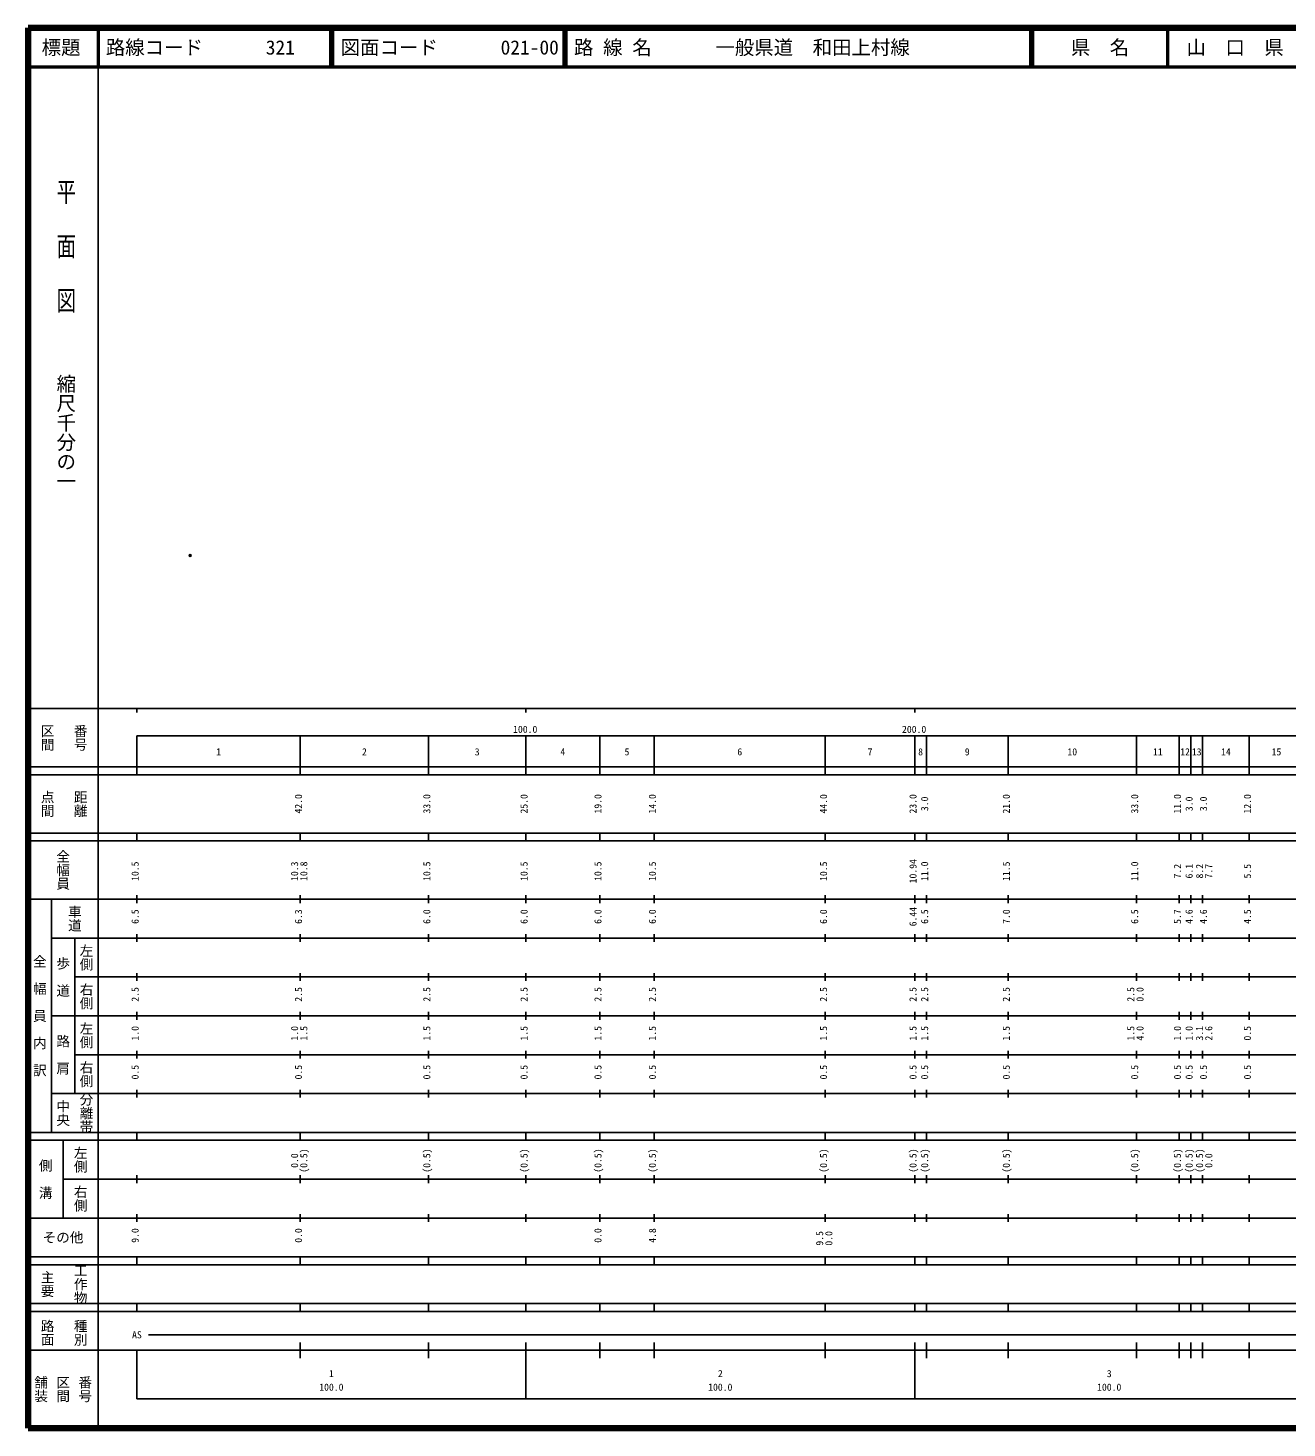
# Model space of a CAD drawing. Units: millimetres on the paper. Extents: x 40 to 680, y 20 to 380.
# Drawn here: x 40 to 363.7, y 20 to 380 of the extents above; entities that cross this region are included whole.
import ezdxf
from ezdxf.enums import TextEntityAlignment as Align

# ---------------------------------------------------------------- set-up
doc = ezdxf.new("R2010")
doc.units = ezdxf.units.MM
doc.header["$PDMODE"] = 32
doc.header["$PDSIZE"] = 0.5
doc.layers.add('M-OTRS', color=6, linetype='Continuous')
doc.layers.add('M-TTL-TXT', color=7, linetype='Continuous')
for name, color, linetype, lineweight in [('M-TTL', 2, 'Continuous', 140), ('M-TTL-BAND', 7, 'Continuous', 25), ('M-TTL-LINE', 7, 'Continuous', 50)]:
    doc.layers.add(name, color=color, linetype=linetype, lineweight=lineweight)
doc.styles.add('@ＭＳ ゴシック', font='')
doc.styles.add('ＭＳ ゴシック', font='')
doc.styles.get('@ＭＳ ゴシック').set_extended_font_data('@MS Gothic')
doc.styles.get('ＭＳ ゴシック').set_extended_font_data('MS Gothic')

msp = doc.modelspace()

# ---------------------------------------------------------------- linework, layer by layer
at = {"layer": 'M-OTRS'}
msp.add_point((81.694, 244.352), dxfattribs=at)
at = {"layer": 'M-TTL'}
for p, q in [((40, 380), (40, 20)), ((680, 380), (40, 380)), ((40, 20), (680, 20))]:
    msp.add_line(p, q, dxfattribs=at)
at = {"layer": 'M-TTL-BAND'}
for p, q in [((58, 370), (58, 20)), ((40, 205), (579, 205)), ((68, 205), (68, 204)), ((168, 205), (168, 204)), ((268, 205), (268, 204)), ((68, 198), (579, 198)), ((68, 198), (68, 188)), ((110, 188), (110, 198)), ((143, 188), (143, 198)), ((168, 188), (168, 198)), ((187, 188), (187, 198)), ((201, 188), (201, 198)), ((245, 188), (245, 198)), ((268, 188), (268, 198)), ((271, 188), (271, 198)), ((292, 188), (292, 198)), ((325, 188), (325, 198)), ((336, 188), (336, 198)), ((339, 188), (339, 198)), ((342, 188), (342, 198)), ((354, 188), (354, 198)), ((40, 190), (579, 190)), ((40, 188), (579, 188)), ((40, 173), (579, 173)), ((68, 171), (68, 173)), ((110, 171), (110, 173)), ((143, 171), (143, 173)), ((168, 171), (168, 173)), ((187, 171), (187, 173)), ((201, 171), (201, 173)), ((245, 171), (245, 173)), ((268, 171), (268, 173)), ((271, 171), (271, 173)), ((292, 171), (292, 173)), ((325, 171), (325, 173)), ((336, 171), (336, 173)), ((339, 171), (339, 173)), ((342, 171), (342, 173)), ((354, 171), (354, 173)), ((40, 171), (579, 171)), ((40, 156), (579, 156)), ((46, 96), (46, 156)), ((68, 155), (68, 157)), ((110, 155), (110, 157)), ((143, 155), (143, 157)), ((168, 155), (168, 157)), ((187, 155), (187, 157)), ((201, 155), (201, 157)), ((245, 155), (245, 157)), ((268, 155), (268, 157)), ((271, 155), (271, 157)), ((292, 155), (292, 157)), ((325, 155), (325, 157)), ((336, 155), (336, 157)), ((339, 155), (339, 157)), ((342, 155), (342, 157)), ((354, 155), (354, 157)), ((46, 146), (579, 146)), ((52, 146), (52, 106)), ((68, 145), (68, 147)), ((110, 145), (110, 147)), ((143, 145), (143, 147)), ((168, 145), (168, 147)), ((187, 145), (187, 147)), ((201, 145), (201, 147)), ((245, 145), (245, 147)), ((268, 145), (268, 147)), ((271, 145), (271, 147)), ((292, 145), (292, 147)), ((325, 145), (325, 147)), ((336, 145), (336, 147)), ((339, 145), (339, 147)), ((342, 145), (342, 147)), ((354, 145), (354, 147)), ((68, 135), (68, 137)), ((110, 135), (110, 137)), ((143, 135), (143, 137)), ((168, 135), (168, 137)), ((187, 135), (187, 137)), ((201, 135), (201, 137)), ((245, 135), (245, 137)), ((268, 135), (268, 137)), ((271, 135), (271, 137)), ((292, 135), (292, 137)), ((325, 135), (325, 137)), ((336, 135), (336, 137)), ((339, 135), (339, 137)), ((342, 135), (342, 137)), ((354, 135), (354, 137)), ((52, 136), (579, 136)), ((46, 126), (579, 126)), ((68, 125), (68, 127)), ((110, 125), (110, 127)), ((143, 125), (143, 127)), ((168, 125), (168, 127)), ((187, 125), (187, 127)), ((201, 125), (201, 127)), ((245, 125), (245, 127)), ((268, 125), (268, 127)), ((271, 125), (271, 127)), ((292, 125), (292, 127)), ((325, 125), (325, 127)), ((336, 125), (336, 127)), ((339, 125), (339, 127)), ((342, 125), (342, 127)), ((354, 125), (354, 127)), ((52, 116), (579, 116)), ((68, 115), (68, 117)), ((110, 115), (110, 117)), ((143, 115), (143, 117)), ((168, 115), (168, 117)), ((187, 115), (187, 117)), ((201, 115), (201, 117)), ((245, 115), (245, 117)), ((268, 115), (268, 117)), ((271, 115), (271, 117)), ((292, 115), (292, 117)), ((325, 115), (325, 117)), ((336, 115), (336, 117)), ((339, 115), (339, 117)), ((342, 115), (342, 117)), ((354, 115), (354, 117)), ((46, 106), (579, 106)), ((68, 105), (68, 107)), ((110, 105), (110, 107)), ((143, 105), (143, 107)), ((168, 105), (168, 107)), ((187, 105), (187, 107)), ((201, 105), (201, 107)), ((245, 105), (245, 107)), ((268, 105), (268, 107)), ((271, 105), (271, 107)), ((292, 105), (292, 107)), ((325, 105), (325, 107)), ((336, 105), (336, 107)), ((339, 105), (339, 107)), ((342, 105), (342, 107)), ((354, 105), (354, 107)), ((40, 96), (579, 96)), ((40, 94), (579, 94)), ((49, 94), (49, 74)), ((68, 94), (68, 96)), ((110, 94), (110, 96)), ((143, 94), (143, 96)), ((168, 94), (168, 96)), ((187, 94), (187, 96)), ((201, 94), (201, 96)), ((245, 94), (245, 96)), ((268, 94), (268, 96)), ((271, 94), (271, 96)), ((292, 94), (292, 96)), ((325, 94), (325, 96)), ((336, 94), (336, 96)), ((339, 94), (339, 96)), ((342, 94), (342, 96)), ((354, 94), (354, 96)), ((49, 84), (579, 84)), ((68, 83), (68, 85)), ((110, 83), (110, 85)), ((143, 83), (143, 85)), ((168, 83), (168, 85)), ((187, 83), (187, 85)), ((201, 83), (201, 85)), ((245, 83), (245, 85)), ((268, 83), (268, 85)), ((271, 83), (271, 85)), ((292, 83), (292, 85)), ((325, 83), (325, 85)), ((336, 83), (336, 85)), ((339, 83), (339, 85)), ((342, 83), (342, 85)), ((354, 83), (354, 85)), ((40, 74), (579, 74)), ((68, 73), (68, 75)), ((110, 73), (110, 75)), ((143, 73), (143, 75)), ((168, 73), (168, 75)), ((187, 73), (187, 75)), ((201, 73), (201, 75)), ((245, 73), (245, 75)), ((268, 73), (268, 75)), ((271, 73), (271, 75)), ((292, 73), (292, 75)), ((325, 73), (325, 75)), ((336, 73), (336, 75)), ((339, 73), (339, 75)), ((342, 73), (342, 75)), ((354, 73), (354, 75)), ((40, 64), (579, 64)), ((40, 62), (579, 62)), ((68, 62), (68, 64)), ((110, 62), (110, 64)), ((143, 62), (143, 64)), ((168, 62), (168, 64)), ((187, 62), (187, 64)), ((201, 62), (201, 64)), ((245, 62), (245, 64)), ((268, 62), (268, 64)), ((271, 62), (271, 64)), ((292, 62), (292, 64)), ((325, 62), (325, 64)), ((336, 62), (336, 64)), ((339, 62), (339, 64)), ((342, 62), (342, 64)), ((354, 62), (354, 64)), ((40, 52), (579, 52)), ((68, 50), (68, 52)), ((110, 50), (110, 52)), ((143, 50), (143, 52)), ((168, 50), (168, 52)), ((187, 50), (187, 52)), ((201, 50), (201, 52)), ((245, 50), (245, 52)), ((268, 50), (268, 52)), ((271, 50), (271, 52)), ((292, 50), (292, 52)), ((325, 50), (325, 52)), ((336, 50), (336, 52)), ((339, 50), (339, 52)), ((342, 50), (342, 52)), ((354, 50), (354, 52)), ((40, 50), (579, 50)), ((71, 44), (505, 44)), ((40, 40), (579, 40)), ((68, 40), (68, 27.5)), ((110, 38), (110, 42)), ((143, 38), (143, 42)), ((168, 27.5), (168, 42)), ((187, 38), (187, 42)), ((201, 38), (201, 42)), ((245, 38), (245, 42)), ((268, 27.5), (268, 42)), ((271, 38), (271, 42)), ((292, 38), (292, 42)), ((325, 38), (325, 42)), ((336, 38), (336, 42)), ((339, 38), (339, 42)), ((342, 38), (342, 42)), ((354, 38), (354, 42)), ((68, 27.5), (579, 27.5))]:
    msp.add_line(p, q, dxfattribs=at)
at = {"layer": 'M-TTL-LINE'}
for p, q in [((58, 380), (58, 370)), ((117.75, 380), (117.75, 370)), ((118.25, 380), (118.25, 370)), ((177.75, 380), (177.75, 370)), ((178.25, 380), (178.25, 370)), ((297.75, 380), (297.75, 370)), ((298.25, 380), (298.25, 370)), ((333, 380), (333, 370)), ((40, 370), (680, 370))]:
    msp.add_line(p, q, dxfattribs=at)

# ---------------------------------------------------------------- texts
at = {"layer": 'M-TTL-BAND', "style": '@ＭＳ ゴシック', "width": 1.4}
msp.add_text('平  面  図', height=3.666, rotation=270, dxfattribs=at).set_placement((49.777, 306.475), align=Align.MIDDLE_RIGHT)
at = {"layer": 'M-TTL-BAND', "style": '@ＭＳ ゴシック'}
msp.add_text('縮尺千分の一', height=3.666, rotation=270, dxfattribs=at).set_placement((49.777, 261.03), align=Align.MIDDLE_RIGHT)
for s, p in [('区間', (45, 197.5)), ('番号', (53.5, 197.5)), ('点間', (45, 180.5)), ('距離', (53.5, 180.5)), ('全幅員', (49, 163.5)), ('車道', (52, 151)), ('左側', (55, 141)), ('全\u3000幅\u3000員\u3000内\u3000訳', (43, 126)), ('歩\u3000道', (49, 136)), ('右側', (55, 131)), ('左側', (55, 121)), ('路\u3000肩', (49, 116)), ('右側', (55, 111)), ('分離帯', (55, 101)), ('中央', (49, 101)), ('左側', (53.5, 89)), ('側\u3000溝', (44.5, 84)), ('右側', (53.5, 79)), ('工作物', (53.5, 57)), ('主要', (45, 57)), ('路面', (45, 44.5)), ('種別', (53.5, 44.5)), ('舗装', (43.333, 30)), ('区間', (49, 30)), ('番号', (54.667, 30))]:
    msp.add_text(s, height=2.566, rotation=270, dxfattribs=at).set_placement(p, align=Align.MIDDLE_CENTER)
at = {"layer": 'M-TTL-BAND', "style": 'ＭＳ ゴシック'}
for s, p in [('100.0', (167.844, 198.195)), ('200.0', (267.844, 198.195)), ('1', (89, 192.405)), ('2', (126.5, 192.405)), ('3', (155.5, 192.405)), ('4', (177.5, 192.405)), ('5', (194, 192.405)), ('6', (223, 192.405)), ('7', (256.5, 192.405)), ('8', (269.5, 192.405)), ('9', (281.5, 192.405)), ('10', (308.5, 192.405)), ('11', (330.5, 192.405)), ('12', (337.5, 192.405)), ('13', (340.5, 192.405)), ('14', (348, 192.405)), ('15', (361, 192.405)), ('AS', (68, 42.5)), ('1', (118, 32.523)), ('2', (218, 32.523)), ('3', (318, 32.523)), ('100.0', (118, 29.033)), ('100.0', (218, 29.033)), ('100.0', (318, 29.033))]:
    msp.add_text(s, height=1.833, dxfattribs=at).set_placement(p, align=Align.BOTTOM_CENTER)
for s, p in [('42.0', (111, 180.5)), ('33.0', (144, 180.5)), ('25.0', (169, 180.5)), ('19.0', (188, 180.5)), ('14.0', (202, 180.5)), ('44.0', (246, 180.5)), ('23.0', (269, 180.5)), ('3.0', (272, 180.5)), ('21.0', (293, 180.5)), ('33.0', (326, 180.5)), ('11.0', (337, 180.5)), ('3.0', (340, 180.5)), ('3.0', (343.684, 180.5)), ('12.0', (355, 180.5)), ('10.94', (269, 163.174)), ('10.5', (69, 163.174)), ('10.3', (110, 163.174)), ('10.8', (112.37, 163.174)), ('10.5', (144, 163.174)), ('10.5', (169, 163.174)), ('10.5', (188, 163.174)), ('10.5', (202, 163.174)), ('10.5', (246, 163.174)), ('11.0', (272, 163.174)), ('11.5', (293, 163.174)), ('11.0', (326, 163.174)), ('7.2', (337, 163.174)), ('6.1', (340, 163.174)), ('8.2', (342.684, 163.174)), ('7.7', (345.054, 163.174)), ('5.5', (355, 163.174)), ('6.5', (69, 151.5)), ('6.3', (111, 151.5)), ('6.0', (144, 151.5)), ('6.0', (169, 151.5)), ('6.0', (188, 151.5)), ('6.0', (202, 151.5)), ('6.0', (246, 151.5)), ('6.44', (269, 151.5)), ('6.5', (272, 151.5)), ('7.0', (293, 151.5)), ('6.5', (326, 151.5)), ('5.7', (337, 151.5)), ('4.6', (340, 151.5)), ('4.6', (343.684, 151.5)), ('4.5', (355, 151.5)), ('2.5', (69, 131.5)), ('2.5', (111, 131.5)), ('2.5', (144, 131.5)), ('2.5', (169, 131.5)), ('2.5', (188, 131.5)), ('2.5', (202, 131.5)), ('2.5', (246, 131.5)), ('2.5', (269, 131.5)), ('2.5', (272, 131.5)), ('2.5', (293, 131.5)), ('2.5', (325, 131.5)), ('0.0', (327.37, 131.5)), ('1.0', (69, 121.5)), ('1.0', (110, 121.5)), ('1.5', (112.37, 121.5)), ('1.5', (144, 121.5)), ('1.5', (169, 121.5)), ('1.5', (188, 121.5)), ('1.5', (202, 121.5)), ('1.5', (246, 121.5)), ('1.5', (269, 121.5)), ('1.5', (272, 121.5)), ('1.5', (293, 121.5)), ('1.5', (325, 121.5)), ('4.0', (327.37, 121.5)), ('1.0', (337, 121.5)), ('1.0', (340, 121.5)), ('3.1', (342.684, 121.5)), ('2.6', (345.054, 121.5)), ('0.5', (355, 121.5)), ('0.5', (69, 111.5)), ('0.5', (111, 111.5)), ('0.5', (144, 111.5)), ('0.5', (169, 111.5)), ('0.5', (188, 111.5)), ('0.5', (202, 111.5)), ('0.5', (246, 111.5)), ('0.5', (269, 111.5)), ('0.5', (272, 111.5)), ('0.5', (293, 111.5)), ('0.5', (326, 111.5)), ('0.5', (337, 111.5)), ('0.5', (340, 111.5)), ('0.5', (343.684, 111.5)), ('0.5', (355, 111.5)), ('0.0', (110, 88.764)), ('(0.5)', (112.37, 88.764)), ('(0.5)', (144, 88.764)), ('(0.5)', (169, 88.764)), ('(0.5)', (188, 88.764)), ('(0.5)', (202, 88.764)), ('(0.5)', (246, 88.764)), ('(0.5)', (269, 88.764)), ('(0.5)', (272, 88.764)), ('(0.5)', (293, 88.764)), ('(0.5)', (326, 88.764)), ('(0.5)', (337, 88.764)), ('(0.5)', (340, 88.764)), ('(0.5)', (342.684, 88.764)), ('0.0', (345.054, 88.764)), ('9.0', (69, 69.5)), ('0.0', (111, 69.5)), ('0.0', (188, 69.5)), ('4.8', (202, 69.5)), ('9.5', (245, 68.764)), ('0.0', (247.37, 68.764))]:
    msp.add_text(s, height=1.833, rotation=90, dxfattribs=at).set_placement(p, align=Align.BOTTOM_CENTER)
msp.add_text('その他', height=2.566, dxfattribs=at).set_placement((49, 69), align=Align.MIDDLE_CENTER)
at = {"layer": 'M-TTL-TXT', "style": 'ＭＳ ゴシック'}
for s, p in [('標題', (48.5, 375)), ('県\u3000名', (315.625, 375)), ('山\u3000口\u3000県', (350.375, 375))]:
    msp.add_text(s, height=3.666, dxfattribs=at).set_placement(p, align=Align.MIDDLE_CENTER)
for s, p in [('路線コード', (60, 375)), ('321', (101.142, 375)), ('図面コード', (120.38, 375)), ('021-00', (161.521, 375)), ('路 線 名', (180.38, 375)), ('一般県道\u3000和田上村線', (216.734, 375))]:
    msp.add_text(s, height=3.666, dxfattribs=at).set_placement(p, align=Align.MIDDLE_LEFT)

doc.saveas('drawing.dxf')
